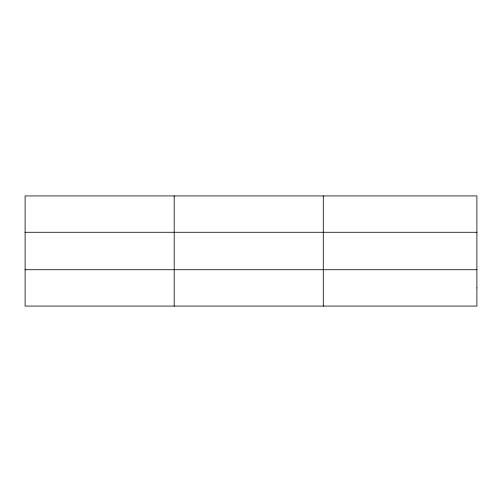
<?xml version="1.0" encoding="UTF-8"?>
<svg xmlns="http://www.w3.org/2000/svg" width="502" height="502" viewBox="0 0 502 502"><rect width="100%" height="100%" fill="white"/><g stroke="black" fill="none" stroke-linecap="round" stroke-linejoin="round"><path stroke-width="0.75" d="M174.194 306.076L174.194 195.924M323.288 306.076L323.288 195.924M25.1 232.275L476.9 232.275M25.1 269.725L476.9 269.725M476.9 287.903L476.9 306.076L25.1 306.076L25.1 195.924L476.9 195.924L476.9 287.903"/></g></svg>
